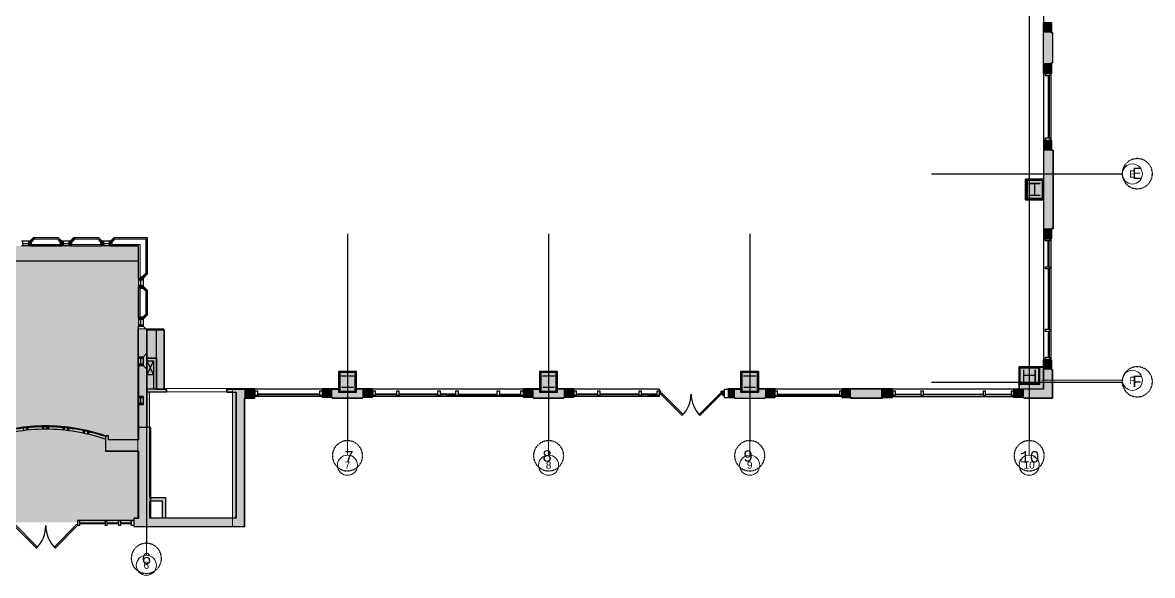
# Model space of a CAD drawing. Header units: inches. Extents: x 1209 to 3903, y 11893 to 13703.
# Drawn here: x 2555 to 3903, y 11893 to 12553 of the extents above; entities that cross this region are included whole.
import ezdxf

# ---------------------------------------------------------------- set-up
doc = ezdxf.new("R2010")
doc.units = ezdxf.units.IN
doc.header["$MEASUREMENT"] = 0
for name, pattern in [('L1$0$Plaza America BA02$0$CENTER2', [1.125, 0.75, -0.125, 0.125, -0.125]), ('L1$0$Plaza America BA02$0$DASHDOT', [1, 0.5, -0.25, 0, -0.25]), ('L1$0$SAG 02ATL Ste230PHII$0$CENTER2', [1.125, 0.75, -0.125, 0.125, -0.125])]:
    doc.linetypes.add(name, pattern=pattern)
for name, color, linetype in [('L1$0$A-Cols-Extr', 8, 'Continuous'), ('L1$0$A-Glaz', 8, 'Continuous'), ('L1$0$A-Wall-Extr', 8, 'Continuous'), ('L1$0$Plaza America BA02$0$14', 8, 'L1$0$Plaza America BA02$0$DASHDOT'), ('L1$0$Plaza America BA02$0$A-Column grid', 8, 'L1$0$Plaza America BA02$0$CENTER2'), ('L1$0$SAG 02ATL Ste230PHII$0$A-Column grid', 8, 'L1$0$SAG 02ATL Ste230PHII$0$CENTER2')]:
    doc.layers.add(name, color=color, linetype=linetype)
for name, color, linetype, lineweight in [('X2$0$A-DETL-GENF', 247, 'Continuous', 9), ('X2$0$A-DETL-MEDM', 8, 'Continuous', 13), ('X2$0$A-GENM', 8, 'Continuous', 13), ('X2$0$A-WALL', 8, 'Continuous', 13), ('X2$0$A-WALL-PATT', 8, 'Continuous', 13), ('X2$0$I-WALL', 8, 'Continuous', 13), ('X2$0$S-COLS', 8, 'Continuous', 13), ('X2$0$S-GRID', 8, 'Continuous', 9), ('X2$0$S-GRID-IDEN', 8, 'Continuous', 9)]:
    doc.layers.add(name, color=color, linetype=linetype, lineweight=lineweight)
doc.styles.add('L1$0$Plaza America BA02$0$MONOTXT', font='MONOTXT', dxfattribs={"height": 0.2})
doc.styles.add('X2$0$Swis721 Lt BT', font='swissl.ttf', dxfattribs={"height": 8.514638})

# ---------------------------------------------------------------- blocks, each defined once
blk = doc.blocks.new('X2$0$Concrete-Rectangular-Column - 19 X 24-5195709-FIRST FLOOR DEMOLITION')
at = {"layer": 'X2$0$S-COLS'}
blk.add_hatch(color=256, dxfattribs=at).paths.add_polyline_path([(9.5, -12), (9.5, 12), (-9.5, 12), (-9.5, -12)], flags=0)
for p, q in [((9.5, 12), (-9.5, 12)), ((-9.5, 12), (-9.5, -12)), ((9.5, -12), (9.5, 12)), ((-9.5, -12), (9.5, -12))]:
    blk.add_line(p, q, dxfattribs=at)
blk = doc.blocks.new('X2$0$Opening-Door - 72 x 96-5124941-FIRST FLOOR DEMOLITION')
at = {"layer": 'X2$0$A-DETL-GENF'}
for p, q in [((35.7, 2), (-36.3, 2)), ((-36.3, -2), (35.7, -2))]:
    blk.add_line(p, q, dxfattribs=at)
at = {"layer": 'X2$0$A-DETL-MEDM'}
for p, q in [((-36.3, 2), (-36.3, -2)), ((35.7, -2), (35.7, 2))]:
    blk.add_line(p, q, dxfattribs=at)
blk = doc.blocks.new('X2$0$Grid - Grid Head - Circle-50561-FIRST FLOOR DEMOLITION')
at = {"layer": 'X2$0$S-GRID-IDEN'}
blk.add_circle((0, 0), 0.125, dxfattribs=at)

msp = doc.modelspace()

# ---------------------------------------------------------------- hatches: boundary and pattern name
at = {"layer": 'X2$0$A-DETL-GENF'}
msp.add_hatch(color=256, dxfattribs=at).paths.add_polyline_path([(2687.3, 11956.4), (2687.3, 11961.4), (2692.1, 11961.4), (2692.1, 12187.2), (2692.8, 12187.2), (2692.8, 12286.2), (2471.8, 12286.2), (2471.8, 12023.9), (2467.6, 12023.9), (2467.6, 12022.3), (2461.6, 12022.3), (2461.6, 12023.9), (2453.8, 12023.9), (2453.8, 12166.4), (2360.8, 12166.4), (2360.8, 11961.4), (2461.6, 11961.4), (2461.6, 11982.3), (2467.6, 11982.3), (2467.6, 11961.4), (2478.1, 11961.4), (2478.1, 11956.4)], flags=0)
at = {"layer": 'X2$0$A-WALL-PATT'}
for points in [[(3782.6, 12540.7), (3782.9, 12540.7), (3782.9, 12552.7), (3772.9, 12552.7), (3772.9, 12540.7)], [(3782.9, 12504.8), (3783.9, 12504.8), (3783.9, 12540.7), (3772.9, 12540.7), (3772.9, 12504.8), (3782.6, 12504.8)], [(3782.6, 12492.7), (3782.9, 12492.7), (3782.9, 12504.8), (3772.9, 12504.8), (3772.9, 12492.7)], [(3782.8, 12400.2), (3782.8, 12412.2), (3772.8, 12412.2), (3772.8, 12400.2)], [(3772.8, 12307.2), (3784.8, 12307.2), (3784.8, 12400.2), (3772.8, 12400.2)], [(2565.2, 12290.8), (2570.6, 12296.2), (2567.8, 12296.2), (2565.2, 12293.7)], [(2598.9, 12294.2), (2596.9, 12296.2), (2570.6, 12296.2), (2568.6, 12294.2), (2596.9, 12294.2)], [(2613.4, 12290.8), (2618.8, 12296.2), (2616, 12296.2), (2613.4, 12293.7)], [(2616.8, 12294.2), (2647.1, 12294.2), (2645.1, 12296.2), (2618.8, 12296.2)], [(2664.8, 12294.2), (2701.8, 12294.2), (2701.8, 12296.2), (2664, 12296.2), (2662, 12294.2), (2664, 12294.2)], [(2701.8, 12253.8), (2703.8, 12255.8), (2703.8, 12296.2), (2701.8, 12296.2), (2701.8, 12255.8)], [(3772.8, 12295.2), (3782.8, 12295.2), (3782.8, 12307.2), (3772.8, 12307.2)], [(2565.2, 12286.2), (2565.2, 12293.7), (2563.2, 12291.7), (2563.2, 12286.2), (2564.7, 12286.2)], [(2599.4, 12286.2), (2599.4, 12288.2), (2565.2, 12288.2), (2565.2, 12286.2)], [(2599.4, 12290.8), (2599.4, 12293.7), (2598.9, 12294.2), (2596.1, 12294.2), (2596.9, 12293.4)], [(2601.4, 12286.2), (2601.4, 12291.7), (2599.4, 12293.7), (2599.4, 12286.2)], [(2611.4, 12286.2), (2613.4, 12286.2), (2613.4, 12293.7), (2611.4, 12291.7), (2611.4, 12290.8)], [(2630.3, 12286.2), (2647.6, 12286.2), (2647.6, 12288.2), (2613.4, 12288.2), (2613.4, 12286.2)], [(2647.6, 12290.8), (2647.6, 12293.7), (2647.1, 12294.2), (2644.3, 12294.2), (2645.1, 12293.4)], [(2647.6, 12286.2), (2649.6, 12286.2), (2649.6, 12291.7), (2647.6, 12293.7), (2647.6, 12288.2)], [(2659.6, 12289.1), (2664.8, 12294.2), (2662, 12294.2), (2659.6, 12291.9), (2659.6, 12291.1)], [(2661.4, 12288.2), (2661.6, 12288.2), (2661.6, 12291.1), (2659.6, 12289.1), (2659.6, 12288.2)], [(2692.8, 12286.2), (2694.8, 12286.2), (2694.8, 12288.2), (2659.6, 12288.2), (2659.6, 12286.2), (2664.8, 12286.2)], [(2694.8, 12247.5), (2694.8, 12286.2), (2692.8, 12286.2), (2692.8, 12247.5)], [(2697.5, 12249.5), (2700.4, 12249.5), (2703.8, 12253), (2703.8, 12255.8), (2701.8, 12253.8)], [(2697.5, 12247.5), (2698.4, 12247.5), (2700.4, 12249.5), (2694.8, 12249.5), (2694.8, 12247.5)], [(2698.6, 12235.4), (2696.6, 12237.4), (2692.8, 12237.4), (2692.8, 12235.4), (2696.6, 12235.4)], [(2694.8, 12201.8), (2694.8, 12235.4), (2692.8, 12235.4), (2692.8, 12201.8)], [(2701.8, 12232.2), (2701.8, 12235), (2699.4, 12237.4), (2696.6, 12237.4), (2701, 12233)], [(2701.8, 12202.2), (2703.8, 12204.2), (2703.8, 12233), (2701.8, 12235), (2701.8, 12204.2)], [(2692.8, 12199.8), (2696.6, 12199.8), (2698.6, 12201.8), (2692.8, 12201.8)], [(2698.6, 12199.8), (2699.4, 12199.8), (2701.8, 12202.2), (2701.8, 12205), (2696.6, 12199.8)], [(2692.1, 12116.2), (2723.1, 12116.2), (2723.1, 12187.2), (2692.1, 12187.2)], [(3782.6, 12138.4), (3782.6, 12150.4), (3772.6, 12150.4), (3772.6, 12138.4), (3772.8, 12138.4)], [(3768, 12115.4), (3772.6, 12115.4), (3772.6, 12141.2), (3768, 12141.2), (3768, 12122.3), (3767.6, 12122.3), (3767.6, 12115.4)], [(3782.8, 12115.4), (3783.6, 12115.4), (3783.6, 12138.4), (3772.6, 12138.4), (3772.6, 12115.4), (3772.8, 12115.4)], [(3749.6, 12115.4), (3767.6, 12115.4), (3767.6, 12122.3), (3744, 12122.3), (3744, 12115.4)], [(2692.1, 11961.4), (2706.1, 11961.4), (2706.1, 12116.2), (2692.1, 12116.2), (2692.1, 12023.9)], [(2805.1, 11951.4), (2819.1, 11951.4), (2819.1, 12116.2), (2805.1, 12116.2), (2805.1, 11961.4)], [(2819.1, 12104.2), (2831.8, 12104.2), (2831.8, 12116.2), (2819.1, 12116.2)], [(2924.3, 12105.2), (2924.3, 12116.2), (2912.2, 12116.2), (2912.2, 12105.2)], [(2924.3, 12104.2), (2960.2, 12104.2), (2960.2, 12116.2), (2952, 12116.2), (2952, 12112), (2933, 12112), (2933, 12116.2), (2924.3, 12116.2), (2924.3, 12105.2)], [(2960.2, 12105.2), (2972.3, 12105.2), (2972.3, 12116.2), (2960.2, 12116.2)], [(3154.4, 12105.2), (3164.3, 12105.2), (3164.3, 12116.2), (3152.2, 12116.2), (3152.2, 12105.2)], [(3172.8, 12104.2), (3200.2, 12104.2), (3200.2, 12116.2), (3191.8, 12116.2), (3191.8, 12112), (3172.8, 12112), (3172.8, 12116.2), (3164.3, 12116.2), (3164.3, 12104.2)], [(3200.2, 12105.2), (3212.3, 12105.2), (3212.3, 12116.2), (3200.2, 12116.2)], [(3404.6, 12105.2), (3404.6, 12116.2), (3396.6, 12116.2), (3396.6, 12105.2)], [(3404.6, 12104.2), (3440.4, 12104.2), (3440.4, 12116.2), (3432, 12116.2), (3432, 12112), (3413, 12112), (3413, 12116.2), (3404.6, 12116.2), (3404.6, 12105.2)], [(3440.4, 12105.2), (3452.6, 12105.2), (3452.6, 12116.2), (3440.4, 12116.2)], [(3543.1, 12105.2), (3543.1, 12116.2), (3532.6, 12116.2), (3532.6, 12105.2)], [(3543.1, 12104.2), (3578.9, 12104.2), (3578.9, 12116.2), (3543.1, 12116.2), (3543.1, 12105.2)], [(3592.6, 12105.2), (3592.6, 12116.2), (3578.9, 12116.2), (3578.9, 12105.2)], [(3744, 12105.4), (3749.6, 12105.4), (3749.6, 12115.4), (3737.6, 12115.4), (3737.6, 12105.4)], [(3772.8, 12104.4), (3783.6, 12104.4), (3783.6, 12115.4), (3749.6, 12115.4), (3749.6, 12104.4), (3768, 12104.4)], [(2706.1, 11981.4), (2725.6, 11981.4), (2725.6, 11985.4), (2706.1, 11985.4)], [(2725.6, 11961.4), (2725.6, 11981.4), (2721.6, 11981.4), (2721.6, 11961.4)], [(2706.1, 11951.4), (2805.1, 11951.4), (2805.1, 11961.4), (2687.3, 11961.4), (2687.3, 11951.4), (2692.1, 11951.4)]]:
    msp.add_hatch(color=256, dxfattribs=at).paths.add_polyline_path(points, flags=0)
h = msp.add_hatch(color=256, dxfattribs=at)
h.paths.add_polyline_path([(2805.1, 12112.2), (2805.1, 12116.2), (2797.8, 12116.2), (2797.8, 12112.2)], flags=0)
h.paths.add_polyline_path([(2723.1, 12112.2), (2725.8, 12112.2), (2725.8, 12116.2), (2706.1, 12116.2), (2706.1, 12112.2)], flags=0)
at = {"layer": 'X2$0$S-COLS'}
msp.add_hatch(color=256, dxfattribs=at).paths.add_polyline_path([(3772.8, 12341.4), (3772.8, 12365.4), (3753.8, 12365.4), (3753.8, 12341.4)], flags=0)

# ---------------------------------------------------------------- linework, layer by layer
at = {"layer": 'L1$0$A-Cols-Extr'}
for points in [[(3751.4, 12341.4), (3751.4, 12365.9), (3772.8, 12365.9), (3772.8, 12341.4)], [(3752.9, 12342.8), (3752.9, 12364.8), (3771.4, 12364.8), (3771.4, 12342.8)], [(3755.1, 12360.8), (3755.1, 12360.7), (3769.1, 12360.7), (3769.1, 12360.8)], [(2953, 12111.7), (2953, 12136.2), (2931.5, 12136.2), (2931.5, 12111.7)], [(2951.5, 12113.1), (2951.5, 12135.1), (2933, 12135.1), (2933, 12113.1)], [(3193, 12111.7), (3193, 12136.2), (3171.5, 12136.2), (3171.5, 12111.7)], [(3191.5, 12113.1), (3191.5, 12135.1), (3173, 12135.1), (3173, 12113.1)], [(3433, 12111.7), (3433, 12136.2), (3411.5, 12136.2), (3411.5, 12111.7)], [(3431.5, 12113.1), (3431.5, 12135.1), (3413, 12135.1), (3413, 12113.1)], [(3743.8, 12142.3), (3768.3, 12142.3), (3768.3, 12120.8), (3743.8, 12120.8)], [(3745.1, 12140.8), (3767.1, 12140.8), (3767.1, 12122.3), (3745.1, 12122.3)], [(3763.1, 12138.5), (3763, 12138.5), (3763, 12124.5), (3763.1, 12124.5)], [(2949.3, 12131.1), (2949.3, 12131), (2935.3, 12131), (2935.3, 12131.1)], [(3189.3, 12131.1), (3189.3, 12131), (3175.3, 12131), (3175.3, 12131.1)], [(3429.3, 12131.1), (3429.3, 12131), (3415.3, 12131), (3415.3, 12131.1)]]:
    msp.add_lwpolyline(points, close=True, dxfattribs=at)
for points in [[(3762.1, 12360.7), (3762.1, 12346.7)], [(3755.1, 12346.8), (3769.1, 12346.8)], [(3749.1, 12138.5), (3749.1, 12124.5)], [(2942.3, 12131), (2942.3, 12117)], [(3182.3, 12131), (3182.3, 12117)], [(3422.3, 12131), (3422.3, 12117)], [(3763, 12131.5), (3749, 12131.5)], [(2949.3, 12117.1), (2935.3, 12117.1)], [(3189.3, 12117.1), (3175.3, 12117.1)], [(3429.3, 12117.1), (3415.3, 12117.1)]]:
    msp.add_lwpolyline(points, dxfattribs=at)
at = {"layer": 'L1$0$A-Glaz'}
for p, q in [((3772.8, 12633.2), (3772.8, 12552.7)), ((3782.6, 12552.7), (3772.8, 12552.7)), ((3782.6, 12492.7), (3772.8, 12492.7)), ((3772.8, 12492.7), (3772.8, 12412.2)), ((3774.8, 12492.2), (3780.3, 12492.2)), ((3774.8, 12492.2), (3774.8, 12489.7)), ((3774.8, 12489.7), (3780.3, 12489.7)), ((3778.6, 12489.7), (3778.6, 12415.2)), ((3779.6, 12489.7), (3779.6, 12415.2)), ((3780.3, 12492.2), (3780.3, 12489.7)), ((3781.6, 12492.7), (3781.6, 12412.2)), ((3772.8, 12412.2), (3782.6, 12412.2)), ((3774.8, 12415.2), (3774.8, 12412.7)), ((3774.8, 12415.2), (3780.3, 12415.2)), ((3774.8, 12412.7), (3780.3, 12412.7)), ((3780.3, 12415.2), (3780.3, 12412.7)), ((2563.2, 12291.9), (2553.2, 12291.9)), ((2563.2, 12286.4), (2553.2, 12286.4)), ((2554.7, 12291.9), (2554.7, 12286.4)), ((2554.7, 12289.2), (2561.7, 12289.2)), ((2561.7, 12291.9), (2561.7, 12286.4)), ((2563.2, 12291.9), (2563.2, 12286.4)), ((2563.2, 12291.9), (2563.2, 12291.9)), ((2611.4, 12291.9), (2601.4, 12291.9)), ((2601.4, 12291.9), (2601.4, 12286.4)), ((2611.4, 12286.4), (2601.4, 12286.4)), ((2602.9, 12291.9), (2602.9, 12286.4)), ((2602.9, 12289.2), (2609.9, 12289.2)), ((2609.9, 12291.9), (2609.9, 12286.4)), ((2611.4, 12291.9), (2611.4, 12286.4)), ((2659.6, 12291.9), (2649.6, 12291.9)), ((2649.6, 12291.9), (2649.6, 12286.4)), ((2659.6, 12286.4), (2649.6, 12286.4)), ((2651.1, 12291.9), (2651.1, 12286.4)), ((2651.1, 12289.2), (2658.1, 12289.2)), ((2658.1, 12291.9), (2658.1, 12286.4)), ((2659.6, 12291.9), (2659.6, 12286.4)), ((2659.6, 12291.9), (2659.6, 12291.9)), ((3772.8, 12295.2), (3772.8, 12150.4)), ((3782.6, 12295.2), (3772.8, 12295.2)), ((3774.8, 12294.7), (3774.8, 12292.2)), ((3774.8, 12294.7), (3780.3, 12294.7)), ((3780.3, 12292.2), (3774.8, 12292.2)), ((3778.6, 12261.3), (3778.6, 12292.2)), ((3779.6, 12261.3), (3779.6, 12292.2)), ((3780.3, 12294.7), (3780.3, 12292.2)), ((3781.6, 12295.2), (3781.6, 12150.4)), ((3774.8, 12261.3), (3780.3, 12261.3)), ((3774.8, 12261.3), (3774.8, 12258.8)), ((3780.3, 12258.8), (3774.8, 12258.8)), ((3778.6, 12258.8), (3778.6, 12186.8)), ((3779.6, 12258.8), (3779.6, 12186.8)), ((3780.3, 12261.3), (3780.3, 12258.8)), ((2692.9, 12247.5), (2698.3, 12247.5)), ((2692.9, 12247.5), (2692.9, 12237.5)), ((2692.9, 12246), (2698.3, 12246)), ((2695.6, 12239), (2695.6, 12246)), ((2698.4, 12247.5), (2698.4, 12237.5)), ((2692.8, 12237.5), (2698.4, 12237.5)), ((2692.9, 12239), (2698.3, 12239)), ((2692.8, 12190.5), (2698.4, 12190.5)), ((2692.9, 12200.5), (2692.9, 12190.5)), ((2692.9, 12200.5), (2698.3, 12200.5)), ((2692.9, 12199), (2698.3, 12199)), ((2692.9, 12192), (2698.3, 12192)), ((2695.6, 12192), (2695.6, 12199)), ((2698.4, 12200.5), (2698.4, 12190.5)), ((3774.8, 12186.8), (3774.8, 12184.3)), ((3774.8, 12186.8), (3780.3, 12186.8)), ((3780.3, 12184.3), (3774.8, 12184.3)), ((3778.6, 12184.3), (3778.6, 12153.4)), ((3779.6, 12184.3), (3779.6, 12153.4)), ((3780.3, 12186.8), (3780.3, 12184.3)), ((2698.3, 12153.6), (2692.9, 12153.6)), ((2698.3, 12152.1), (2692.9, 12152.1)), ((2695.6, 12145.1), (2695.6, 12152.1)), ((2698.3, 12153.6), (2698.3, 12143.6)), ((3782.6, 12150.4), (3772.8, 12150.4)), ((3774.8, 12153.4), (3774.8, 12150.9)), ((3774.8, 12153.4), (3780.3, 12153.4)), ((3780.3, 12150.9), (3774.8, 12150.9)), ((3780.3, 12153.4), (3780.3, 12150.9)), ((2698.4, 12143.6), (2692.8, 12143.6)), ((2698.3, 12145.1), (2692.9, 12145.1)), ((2831.8, 12104.4), (2831.8, 12115.2)), ((2912.3, 12115.2), (2831.8, 12115.2)), ((2832.3, 12107.7), (2832.3, 12113.2)), ((2832.3, 12113.2), (2834.8, 12113.2)), ((2834.8, 12107.7), (2832.3, 12107.7)), ((2834.8, 12113.2), (2834.8, 12107.7)), ((2909.3, 12109.4), (2834.8, 12109.4)), ((2909.3, 12108.4), (2834.8, 12108.4)), ((2909.3, 12113.2), (2911.8, 12113.2)), ((2909.3, 12107.7), (2909.3, 12113.2)), ((2911.8, 12107.7), (2909.3, 12107.7)), ((2912.3, 12105.4), (2912.3, 12115.2)), ((2972.3, 12105.4), (2972.3, 12115.2)), ((3152.3, 12115.2), (2972.3, 12115.2)), ((2972.8, 12107.7), (2972.8, 12113.2)), ((2972.8, 12113.2), (2975.3, 12113.2)), ((2975.3, 12107.7), (2972.8, 12107.7)), ((2975.3, 12113.2), (2975.3, 12107.7)), ((3001.1, 12109.5), (2975.3, 12109.5)), ((3001.1, 12108.4), (2975.3, 12108.4)), ((3001.1, 12113.2), (3003.6, 12113.2)), ((3001.1, 12107.7), (3001.1, 12113.2)), ((3003.6, 12107.7), (3001.1, 12107.7)), ((3003.6, 12113.2), (3003.6, 12107.7)), ((3050.3, 12109.5), (3003.6, 12109.5)), ((3050.3, 12108.4), (3003.6, 12108.4)), ((3050.3, 12107.7), (3050.3, 12113.2)), ((3050.3, 12113.2), (3052.8, 12113.2)), ((3050.3, 12109.7), (3050.3, 12109.7)), ((3052.8, 12107.7), (3050.3, 12107.7)), ((3052.8, 12113.2), (3052.8, 12107.7)), ((3052.8, 12109.7), (3052.8, 12109.7)), ((3071.7, 12109.4), (3052.8, 12109.4)), ((3061.1, 12108.4), (3052.8, 12108.4)), ((3061.1, 12107.7), (3061.1, 12108.4)), ((3061.1, 12107.7), (3063.6, 12107.7)), ((3063.6, 12107.7), (3063.6, 12108.4)), ((3063.6, 12108.4), (3071.7, 12108.4)), ((3071.7, 12113.2), (3074.3, 12113.2)), ((3071.7, 12107.7), (3071.7, 12113.2)), ((3074.2, 12107.7), (3071.7, 12107.7)), ((3074.2, 12113.2), (3074.2, 12107.7)), ((3074.2, 12109.4), (3121.1, 12109.4)), ((3074.2, 12108.4), (3121.1, 12108.4)), ((3121.1, 12107.7), (3121.1, 12113.2)), ((3121.1, 12113.2), (3123.6, 12113.2)), ((3123.6, 12107.7), (3121.1, 12107.7)), ((3123.6, 12113.2), (3123.6, 12107.7)), ((3123.6, 12109.4), (3149.3, 12109.4)), ((3123.6, 12108.4), (3149.3, 12108.4)), ((3149.3, 12113.2), (3151.8, 12113.2)), ((3149.3, 12107.7), (3149.3, 12113.2)), ((3151.8, 12107.7), (3149.3, 12107.7)), ((3151.8, 12113.2), (3151.8, 12107.7)), ((3152.3, 12105.4), (3152.3, 12115.2)), ((3314.4, 12115.2), (3212.3, 12115.2)), ((3212.3, 12105.4), (3212.3, 12115.2)), ((3212.8, 12113.2), (3215.3, 12113.2)), ((3212.8, 12107.7), (3212.8, 12113.2)), ((3215.3, 12107.7), (3212.8, 12107.7)), ((3215.3, 12113.2), (3215.3, 12107.7)), ((3241.1, 12109.5), (3215.3, 12109.5)), ((3241.1, 12108.4), (3215.3, 12108.4)), ((3241.1, 12107.7), (3241.1, 12113.2)), ((3241.1, 12113.2), (3243.6, 12113.2)), ((3243.6, 12107.7), (3241.1, 12107.7)), ((3243.6, 12113.2), (3243.6, 12107.7)), ((3290.3, 12109.5), (3243.6, 12109.5)), ((3290.3, 12108.4), (3243.6, 12108.4)), ((3290.3, 12113.2), (3292.8, 12113.2)), ((3290.3, 12107.7), (3290.3, 12113.2)), ((3290.3, 12109.7), (3290.3, 12109.7)), ((3292.8, 12107.7), (3290.3, 12107.7)), ((3292.8, 12113.2), (3292.8, 12107.7)), ((3292.8, 12109.7), (3292.8, 12109.7)), ((3311.7, 12109.4), (3292.8, 12109.4)), ((3301.1, 12108.4), (3292.8, 12108.4)), ((3301.1, 12107.7), (3301.1, 12108.4)), ((3301.1, 12107.7), (3303.6, 12107.7)), ((3303.6, 12108.4), (3311.7, 12108.4)), ((3303.6, 12107.7), (3303.6, 12108.4)), ((3311.7, 12107.7), (3311.7, 12113.2)), ((3311.7, 12113.2), (3314.2, 12113.2)), ((3314.2, 12107.7), (3311.7, 12107.7)), ((3311.8, 12109.7), (3311.8, 12109.7)), ((3314.2, 12113.2), (3314.2, 12107.7)), ((3316, 12109.7), (3314.2, 12109.7)), ((3314.4, 12115.2), (3314.4, 12106.4)), ((3314.4, 12112.9), (3314.4, 12112.5)), ((3316.4, 12112.9), (3314.4, 12112.9)), ((3314.4, 12112.5), (3316, 12112.5)), ((3314.4, 12109.4), (3314.4, 12109.7)), ((3314.4, 12109.4), (3316.4, 12109.4)), ((3316, 12112.5), (3316, 12109.7)), ((3316.4, 12109.4), (3316.4, 12112.9)), ((3316.4, 12109.4), (3317.4, 12110.4)), ((3316.4, 12109.4), (3341.8, 12083.9)), ((3342.9, 12085), (3317.4, 12110.4)), ((3361.9, 12085), (3387.3, 12110.4)), ((3388.4, 12109.4), (3362.9, 12083.9)), ((3387.3, 12110.4), (3388.4, 12109.4)), ((3388.4, 12112.9), (3390.4, 12112.9)), ((3388.4, 12109.4), (3388.4, 12112.9)), ((3388.4, 12109.4), (3390.4, 12109.4)), ((3388.8, 12112.5), (3390.4, 12112.5)), ((3388.8, 12112.5), (3388.8, 12109.7)), ((3388.8, 12109.7), (3390.4, 12109.7)), ((3390.4, 12113.2), (3392.3, 12113.2)), ((3390.4, 12113.2), (3390.4, 12107.7)), ((3390.4, 12107.7), (3392.3, 12107.7)), ((3392.3, 12105.4), (3392.3, 12115.2)), ((3452.3, 12105.4), (3452.3, 12115.2)), ((3592.8, 12115.2), (3452.3, 12115.2)), ((3452.8, 12107.7), (3452.8, 12113.2)), ((3452.8, 12113.2), (3455.3, 12113.2)), ((3452.8, 12107.7), (3455.3, 12107.7)), ((3455.3, 12107.7), (3455.3, 12113.2)), ((3455.3, 12109.4), (3529.8, 12109.4)), ((3455.3, 12108.4), (3529.8, 12108.4)), ((3529.8, 12107.7), (3529.8, 12113.2)), ((3529.8, 12113.2), (3532.3, 12113.2)), ((3529.8, 12107.7), (3532.3, 12107.7)), ((3532.3, 12107.7), (3532.3, 12113.2)), ((3532.8, 12105.4), (3532.8, 12115.2)), ((3571.3, 12115.2), (3571.3, 12115.2)), ((3592.8, 12105.4), (3592.8, 12115.2)), ((3737.6, 12115.2), (3592.8, 12115.2)), ((3593.3, 12107.7), (3593.3, 12113.2)), ((3593.3, 12113.2), (3595.8, 12113.2)), ((3595.8, 12107.7), (3593.3, 12107.7)), ((3595.8, 12113.2), (3595.8, 12107.7)), ((3595.8, 12109.4), (3626.7, 12109.4)), ((3626.7, 12108.4), (3595.8, 12108.4)), ((3626.2, 12113.2), (3629.7, 12113.2)), ((3626.7, 12107.7), (3626.7, 12113.2)), ((3629.2, 12107.7), (3626.7, 12107.7)), ((3629.2, 12113.2), (3629.2, 12107.7)), ((3629.2, 12109.4), (3701.2, 12109.4)), ((3701.2, 12108.4), (3629.2, 12108.4)), ((3701.2, 12107.7), (3701.2, 12113.2)), ((3701.2, 12113.2), (3703.7, 12113.2)), ((3701.2, 12107.7), (3703.7, 12107.7)), ((3703.7, 12107.7), (3703.7, 12113.2)), ((3703.7, 12109.4), (3734.6, 12109.4)), ((3734.6, 12108.4), (3703.7, 12108.4)), ((3734.6, 12113.2), (3737.1, 12113.2)), ((3734.6, 12107.7), (3734.6, 12113.2)), ((3734.6, 12107.7), (3737.1, 12107.7)), ((3737.1, 12107.7), (3737.1, 12113.2)), ((3737.6, 12105.4), (3737.6, 12115.2)), ((2698.4, 12096.6), (2692.8, 12096.6)), ((2698.3, 12106.6), (2692.9, 12106.6)), ((2698.3, 12105.1), (2692.9, 12105.1)), ((2698.3, 12098.1), (2692.9, 12098.1)), ((2695.6, 12098.1), (2695.6, 12105.1)), ((2698.4, 12106.6), (2698.4, 12096.6)), ((2912.3, 12106.4), (2831.8, 12106.4)), ((3152.3, 12106.4), (2972.3, 12106.4)), ((3314.4, 12106.4), (3212.3, 12106.4)), ((3532.8, 12106.4), (3452.3, 12106.4)), ((3532.8, 12105.4), (3544.8, 12105.4)), ((3544.8, 12105.4), (3544.8, 12104.4)), ((3580.8, 12104.4), (3544.8, 12104.4)), ((3580.8, 12105.4), (3592.8, 12105.4)), ((3580.8, 12104.4), (3580.8, 12105.4)), ((3592.8, 12106.4), (3737.6, 12106.4)), ((2556, 12065.8), (2555.6, 12068.8)), ((2559.9, 12066.3), (2559.6, 12069.3)), ((2561.4, 12066.4), (2561.2, 12069.4)), ((2578.6, 12067.4), (2578.6, 12070.4)), ((2580.1, 12067.4), (2580.1, 12070.4)), ((2584.1, 12067.4), (2584.1, 12070.4)), ((2585.6, 12067.4), (2585.6, 12070.4)), ((2602.8, 12066.4), (2603, 12069.4)), ((2604.2, 12066.3), (2604.5, 12069.3)), ((2608.2, 12065.8), (2608.6, 12068.8)), ((2609.7, 12065.7), (2610.1, 12068.6)), ((2626.7, 12062.8), (2627.3, 12065.8)), ((2628.1, 12062.5), (2628.8, 12065.5)), ((2632, 12061.7), (2632.7, 12064.6)), ((2633.5, 12061.3), (2634.2, 12064.2)), ((2687.3, 11961.4), (2687.3, 11951.4)), ((2571.2, 11925.5), (2544.3, 11952.4)), ((2572.4, 11926.8), (2545.6, 11953.7)), ((2592.2, 11926.8), (2619.1, 11953.7)), ((2593.5, 11925.5), (2620.3, 11952.4)), ((2620.3, 11952.4), (2619.1, 11953.7)), ((2620.3, 11958.4), (2620.3, 11952.4)), ((2622.8, 11958.4), (2620.3, 11958.4)), ((2622.8, 11952.4), (2620.3, 11952.4)), ((2653.1, 11958.4), (2622.8, 11958.4)), ((2622.8, 11952.4), (2622.8, 11958.4)), ((2653.1, 11955.4), (2622.8, 11955.4)), ((2653.1, 11954.4), (2622.8, 11954.4)), ((2653.1, 11956.8), (2653.1, 11958.4)), ((2653.1, 11958.4), (2653.1, 11952.4)), ((2655.6, 11958.4), (2653.1, 11958.4)), ((2655.6, 11952.4), (2653.1, 11952.4)), ((2655.6, 11952.4), (2655.6, 11958.4)), ((2669.2, 11958.4), (2655.6, 11958.4)), ((2669.2, 11955.4), (2655.6, 11955.4)), ((2669.2, 11954.4), (2655.6, 11954.4)), ((2671.7, 11958.4), (2669.2, 11958.4)), ((2669.2, 11958.4), (2669.2, 11952.4)), ((2669.2, 11956.8), (2669.2, 11958.4)), ((2671.7, 11952.4), (2669.2, 11952.4)), ((2684.3, 11958.4), (2671.7, 11958.4)), ((2671.7, 11952.4), (2671.7, 11958.4)), ((2684.3, 11955.4), (2671.7, 11955.4)), ((2684.3, 11954.4), (2671.7, 11954.4)), ((2684.3, 11956.8), (2684.3, 11958.4)), ((2684.3, 11958.4), (2684.3, 11952.4)), ((2687.3, 11958.4), (2684.3, 11958.4)), ((2687.3, 11952.4), (2684.3, 11952.4))]:
    msp.add_line(p, q, dxfattribs=at)
for centre, radius, start, end in [((3316.4, 12109.4), 36, 315, 0), ((3388.4, 12109.4), 36, 180, 225), ((2582.3, 11848.7), 222.7, 90, 108.6573), ((2582.3, 11848.7), 221.7, 90, 108.7447), ((2582.3, 11848.7), 218.7, 90, 109.0115), ((2582.3, 11848.7), 222.7, 71.3427, 90), ((2582.3, 11848.7), 221.7, 71.2553, 90), ((2582.3, 11848.7), 218.7, 70.9885, 90), ((2544.3, 11952.4), 38, 315, 0.0173), ((2620.3, 11952.4), 38, 179.9827, 225)]:
    msp.add_arc(centre, radius, start, end, dxfattribs=at)
at = {"layer": 'L1$0$A-Wall-Extr'}
for p, q in [((3772.8, 12492.7), (3772.8, 12552.7)), ((3782.6, 12540.7), (3782.6, 12552.7)), ((3783.6, 12540.7), (3782.6, 12540.7)), ((3783.6, 12540.7), (3783.6, 12504.7)), ((3783.6, 12504.7), (3782.6, 12504.7)), ((3782.6, 12492.7), (3782.6, 12504.7)), ((3772.8, 12412.2), (3772.8, 12295.2)), ((3782.6, 12412.2), (3782.6, 12400.2)), ((3782.6, 12400.2), (3782.6, 12400.2)), ((3784.6, 12400.2), (3782.6, 12400.2)), ((3784.6, 12400.2), (3784.6, 12307.2)), ((2563.2, 12291.9), (2567.7, 12296.4)), ((2567.7, 12296.4), (2596.9, 12296.4)), ((2596.9, 12296.4), (2601.4, 12291.9)), ((2611.4, 12291.9), (2615.9, 12296.4)), ((2615.9, 12296.4), (2645.1, 12296.4)), ((2645.1, 12296.4), (2649.6, 12291.9)), ((2659.6, 12291.9), (2664.1, 12296.4)), ((2664.1, 12296.4), (2702.8, 12296.4)), ((3784.6, 12307.2), (3782.6, 12307.2)), ((3782.6, 12295.2), (3782.6, 12307.2)), ((2601.4, 12286.4), (2563.2, 12286.4)), ((2611.4, 12286.4), (2649.6, 12286.4)), ((2659.6, 12286.4), (2692.8, 12286.4)), ((2471.8, 12268.4), (2692.8, 12268.4)), ((2702.8, 12252), (2698.3, 12247.5)), ((2692.8, 12237.5), (2692.8, 12200.5)), ((2702.9, 12233), (2698.4, 12237.5)), ((2702.9, 12205), (2702.9, 12233)), ((2692.8, 12210.9), (2692.8, 12210.9)), ((2698.4, 12200.5), (2702.9, 12205)), ((2692.8, 12054.7), (2692.8, 12190.5)), ((2702.9, 12186), (2698.4, 12190.5)), ((2702.9, 12158.1), (2702.9, 12186)), ((2702.9, 12186), (2723.4, 12186)), ((2723.4, 12115.2), (2723.4, 12186)), ((2698.4, 12153.6), (2702.9, 12158.1)), ((2702.9, 12158.1), (2702.8, 12139.1)), ((2702.8, 12152.5), (2714.3, 12152.5)), ((2702.8, 12152.5), (2702.8, 12069.4)), ((2702.8, 12152.5), (2702.8, 12152.5)), ((2702.8, 12149), (2710.8, 12132.5)), ((2702.8, 12149), (2710.8, 12149)), ((2710.8, 12149), (2702.9, 12132.6)), ((2710.8, 12149), (2710.8, 12115.2)), ((2714.3, 12152.5), (2714.3, 12115.2)), ((3772.8, 12150.4), (3772.8, 12115.2)), ((3782.6, 12138.4), (3782.6, 12150.4)), ((2702.9, 12139.1), (2698.4, 12143.6)), ((3743.8, 12142.3), (3772.8, 12142.3)), ((3743.8, 12142.3), (3743.8, 12115.2)), ((3783.6, 12138.4), (3782.6, 12138.4)), ((3783.6, 12104.4), (3783.6, 12138.4)), ((2710.8, 12132.5), (2702.9, 12132.6)), ((2718.5, 12115.2), (2702.8, 12115.2)), ((2718.5, 12111.6), (2702.8, 12111.6)), ((2798.5, 12115.2), (2809.6, 12115.2)), ((2798.5, 12111.7), (2809.6, 12111.7)), ((2809.6, 12115.2), (2809.6, 12115.2)), ((2809.6, 12115.2), (2831.8, 12115.2)), ((2809.6, 11961.4), (2809.6, 12111.7)), ((2912.3, 12115.2), (2931.5, 12115.2)), ((2972.3, 12115.2), (2953, 12115.2)), ((3152.3, 12115.2), (3171.5, 12115.2)), ((3212.3, 12115.2), (3193, 12115.2)), ((3392.3, 12115.2), (3411.5, 12115.2)), ((3452.3, 12115.2), (3433, 12115.2)), ((3772.8, 12115.2), (3737.6, 12115.2)), ((2819.8, 12104.4), (2831.8, 12104.4)), ((2819.8, 11951.4), (2819.8, 12104.4)), ((2924.3, 12105.4), (2912.3, 12105.4)), ((2924.3, 12104.4), (2924.3, 12105.4)), ((2960.3, 12104.4), (2924.3, 12104.4)), ((2960.3, 12104.4), (2960.3, 12105.4)), ((2972.3, 12105.4), (2960.3, 12105.4)), ((2960.3, 12104.4), (2960.3, 12104.4)), ((3164.3, 12105.4), (3152.3, 12105.4)), ((3164.3, 12104.4), (3164.3, 12105.4)), ((3200.3, 12104.4), (3164.3, 12104.4)), ((3212.3, 12105.4), (3200.3, 12105.4)), ((3200.3, 12104.4), (3200.3, 12105.4)), ((3200.3, 12104.4), (3200.3, 12104.4)), ((3392.3, 12105.4), (3404.3, 12105.4)), ((3404.3, 12104.4), (3404.3, 12105.4)), ((3404.3, 12104.4), (3440.3, 12104.4)), ((3440.3, 12105.4), (3452.3, 12105.4)), ((3440.3, 12105.4), (3440.3, 12104.4)), ((3749.6, 12105.4), (3737.6, 12105.4)), ((3749.6, 12104.4), (3749.6, 12105.4)), ((3749.6, 12104.4), (3783.6, 12104.4)), ((3783.6, 12104.4), (3783.6, 12104.4)), ((2702.8, 12069.4), (2702.8, 12092.1)), ((2707.3, 12069.4), (2692.8, 12069.4)), ((2692.8, 12069.4), (2692.8, 12069.4)), ((2707.3, 12069.4), (2707.3, 11961.4)), ((2653.6, 12059.7), (2657.1, 12059.7)), ((2653.6, 12059.7), (2653.6, 12041.4)), ((2657.1, 12054.7), (2657.1, 12059.7)), ((2692.8, 12054.7), (2657.1, 12054.7)), ((2702.8, 12064.2), (2702.8, 12064.2)), ((2692.8, 12041.4), (2653.6, 12041.4)), ((2653.6, 12041.4), (2692.8, 12041.4)), ((2692.8, 11961.4), (2692.8, 12041.4)), ((2692.8, 12041.4), (2692.8, 11961.4)), ((2687.3, 11961.4), (2692.8, 11961.4)), ((2809.6, 11961.4), (2707.3, 11961.4)), ((2687.3, 11951.4), (2819.8, 11951.4)), ((2807.8, 11951.4), (2819.8, 11951.4))]:
    msp.add_line(p, q, dxfattribs=at)
at = {"layer": 'L1$0$A-Wall-Extr', "flags": 128}
for points in [[(3782.6, 12552.7), (3782.6, 12540.7), (3783.6, 12540.7), (3783.6, 12504.7), (3782.6, 12504.7), (3782.6, 12492.7), (3772.8, 12492.7), (3772.8, 12552.7)], [(3782.6, 12412.2), (3772.8, 12412.2), (3772.8, 12365.9), (3751.4, 12365.9), (3751.4, 12341.4), (3772.8, 12341.4), (3772.8, 12295.2), (3782.6, 12295.2), (3782.6, 12307.2), (3784.6, 12307.2), (3784.6, 12400.2), (3782.6, 12400.2)], [(2659.6, 12291.9), (2664.1, 12296.4), (2702.8, 12296.4), (2702.8, 12252), (2698.3, 12247.5), (2692.9, 12247.5), (2692.9, 12286.4), (2659.6, 12286.4)], [(2692.9, 12237.5), (2698.4, 12237.5), (2702.9, 12233), (2702.9, 12205), (2698.4, 12200.5), (2692.9, 12200.5)], [(2692.8, 12190.5), (2698.4, 12190.5), (2702.9, 12186), (2702.8, 12158.1), (2698.4, 12153.6), (2692.9, 12153.6)], [(3743.8, 12142.3), (3772.8, 12142.3), (3772.8, 12150.4), (3782.6, 12150.4), (3782.6, 12138.4), (3783.6, 12138.4), (3783.6, 12104.4), (3749.6, 12104.4), (3749.6, 12105.4), (3737.6, 12105.4), (3737.6, 12115.2), (3743.8, 12115.2)], [(3532.8, 12105.4), (3544.8, 12105.4), (3544.8, 12104.4), (3580.8, 12104.4), (3580.8, 12105.4), (3592.8, 12105.4), (3592.8, 12115.2), (3532.8, 12115.2)]]:
    msp.add_lwpolyline(points, close=True, dxfattribs=at)
at = {"layer": 'L1$0$A-Wall-Extr'}
for points in [[(2714.3, 12152.5), (2702.9, 12152.5), (2702.9, 12186)], [(2702.9, 12186), (2723.4, 12186)], [(2723.4, 12186), (2723.4, 12115.2), (2714.3, 12115.2), (2714.3, 12186)]]:
    msp.add_lwpolyline(points, dxfattribs=at)
at = {"layer": 'L1$0$A-Wall-Extr', "flags": 128}
for points in [[(2692.8, 12143.6), (2692.9, 12153.6)], [(2698.3, 12153.6), (2702.8, 12158.1), (2702.9, 12152.5), (2714.3, 12152.5)], [(2692.8, 12143.6), (2692.8, 12054.7), (2657.1, 12054.7), (2657.1, 12059.7), (2653.6, 12059.7), (2653.6, 12041.4), (2692.8, 12041.4), (2692.8, 11961.4), (2687.3, 11961.4), (2687.3, 11951.4), (2819.8, 11951.4), (2819.8, 12104.4), (2831.8, 12104.4), (2831.8, 12115.2), (2798.5, 12115.2), (2798.5, 12111.7), (2809.6, 12111.7), (2809.6, 11961.4), (2707.3, 11961.4), (2707.3, 12069.4), (2692.8, 12069.4)], [(2692.8, 12143.6), (2698.3, 12143.6), (2702.9, 12139.1), (2702.8, 12069.4)], [(2714.3, 12115.2), (2726.5, 12115.1), (2726.5, 12111.6), (2702.8, 12111.6), (2702.8, 12139.1)], [(2725.6, 11961.4), (2725.6, 11985.4), (2707.3, 11985.4)], [(2721.6, 11961.4), (2721.6, 11981.4), (2707.3, 11981.4)]]:
    msp.add_lwpolyline(points, dxfattribs=at)
at = {"layer": 'L1$0$Plaza America BA02$0$A-Column grid'}
for p, q in [((3755.8, 13667), (3755.8, 12053.8)), ((2942.3, 12300.7), (2942.3, 12053.8)), ((3182.3, 12300.7), (3182.3, 12053.8)), ((3422.3, 12300.7), (3422.3, 12053.8)), ((2702.3, 12178.2), (2702.3, 11931.2))]:
    msp.add_line(p, q, dxfattribs=at)
at = {"layer": 'L1$0$SAG 02ATL Ste230PHII$0$A-Column grid'}
for p, q in [((3755.8, 13667), (3755.8, 12053.8)), ((2942.3, 12300.7), (2942.3, 12053.8)), ((3182.3, 12300.7), (3182.3, 12053.8)), ((2702.3, 12178.2), (2702.3, 11931.2))]:
    msp.add_line(p, q, dxfattribs=at)
at = {"layer": 'X2$0$A-WALL'}
for p, q in [((3772.9, 12552.7), (3772.9, 12492.7)), ((3782.9, 12552.7), (3772.9, 12552.7)), ((3782.9, 12540.7), (3782.9, 12552.7)), ((3783.9, 12540.7), (3782.9, 12540.7)), ((3783.9, 12504.8), (3783.9, 12540.7)), ((3782.9, 12504.8), (3783.9, 12504.8)), ((3782.9, 12492.7), (3782.9, 12504.8)), ((3772.9, 12492.7), (3782.9, 12492.7)), ((3782.8, 12412.2), (3772.8, 12412.2)), ((3772.8, 12412.2), (3772.8, 12295.2)), ((3782.8, 12400.2), (3782.8, 12412.2)), ((3784.8, 12400.2), (3782.8, 12400.2)), ((3784.8, 12307.2), (3784.8, 12400.2)), ((3782.8, 12295.2), (3782.8, 12307.2)), ((3782.8, 12307.2), (3784.8, 12307.2)), ((3772.8, 12295.2), (3782.8, 12295.2)), ((2692.1, 12187.2), (2692.1, 11961.4)), ((2723.1, 12187.2), (2692.1, 12187.2)), ((2723.1, 12116.2), (2723.1, 12187.2)), ((3772.6, 12150.4), (3772.6, 12115.4)), ((3782.6, 12150.4), (3772.6, 12150.4)), ((3782.6, 12138.4), (3782.6, 12150.4)), ((3783.6, 12138.4), (3782.6, 12138.4)), ((3783.6, 12104.4), (3783.6, 12138.4)), ((3744, 12122.3), (3744, 12115.4)), ((2706.1, 11985.4), (2706.1, 12112.2)), ((2706.1, 12112.2), (2725.8, 12112.2)), ((2725.8, 12116.2), (2723.1, 12116.2)), ((2831.8, 12116.2), (2797.8, 12116.2)), ((2797.8, 12112.2), (2805.1, 12112.2)), ((2805.1, 12116.2), (2805.1, 11951.4)), ((2831.8, 12104.2), (2831.8, 12116.2)), ((2933, 12116.2), (2912.2, 12116.2)), ((2912.2, 12116.2), (2912.2, 12105.2)), ((2972.3, 12116.2), (2952, 12116.2)), ((2972.3, 12105.2), (2972.3, 12116.2)), ((3172.8, 12116.2), (3152.2, 12116.2)), ((3152.2, 12116.2), (3152.2, 12105.2)), ((3212.3, 12116.2), (3191.8, 12116.2)), ((3212.3, 12105.2), (3212.3, 12116.2)), ((3413, 12116.2), (3396.6, 12116.2)), ((3396.6, 12116.2), (3396.6, 12105.2)), ((3452.6, 12116.2), (3432, 12116.2)), ((3452.6, 12105.2), (3452.6, 12116.2)), ((3592.6, 12116.2), (3532.6, 12116.2)), ((3532.6, 12116.2), (3532.6, 12105.2)), ((3592.6, 12105.2), (3592.6, 12116.2)), ((3772.6, 12115.4), (3737.6, 12115.4)), ((3737.6, 12115.4), (3737.6, 12105.4)), ((2819.1, 11951.4), (2819.1, 12104.2)), ((2819.1, 12104.2), (2831.8, 12104.2)), ((2912.2, 12105.2), (2924.3, 12105.2)), ((2924.3, 12105.2), (2924.3, 12104.2)), ((2924.3, 12104.2), (2960.2, 12104.2)), ((2960.2, 12104.2), (2960.2, 12105.2)), ((2960.2, 12105.2), (2972.3, 12105.2)), ((3152.2, 12105.2), (3164.3, 12105.2)), ((3164.3, 12105.2), (3164.3, 12104.2)), ((3164.3, 12104.2), (3200.2, 12104.2)), ((3200.2, 12104.2), (3200.2, 12105.2)), ((3200.2, 12105.2), (3212.3, 12105.2)), ((3396.6, 12105.2), (3404.6, 12105.2)), ((3404.6, 12105.2), (3404.6, 12104.2)), ((3404.6, 12104.2), (3440.4, 12104.2)), ((3440.4, 12104.2), (3440.4, 12105.2)), ((3440.4, 12105.2), (3452.6, 12105.2)), ((3532.6, 12105.2), (3543.1, 12105.2)), ((3543.1, 12105.2), (3543.1, 12104.2)), ((3543.1, 12104.2), (3578.9, 12104.2)), ((3578.9, 12104.2), (3578.9, 12105.2)), ((3578.9, 12105.2), (3592.6, 12105.2)), ((3737.6, 12105.4), (3749.6, 12105.4)), ((3749.6, 12105.4), (3749.6, 12104.4)), ((3749.6, 12104.4), (3783.6, 12104.4)), ((2725.6, 11985.4), (2706.1, 11985.4)), ((2706.1, 11961.4), (2706.1, 11981.4)), ((2706.1, 11981.4), (2721.6, 11981.4)), ((2721.6, 11981.4), (2721.6, 11961.4)), ((2725.6, 11961.4), (2725.6, 11985.4)), ((2692.1, 11961.4), (2687.3, 11961.4)), ((2687.3, 11961.4), (2687.3, 11951.4)), ((2721.6, 11961.4), (2706.1, 11961.4)), ((2805.1, 11961.4), (2725.6, 11961.4)), ((2687.3, 11951.4), (2819.1, 11951.4))]:
    msp.add_line(p, q, dxfattribs=at)
at = {"layer": 'X2$0$I-WALL'}
for p, q in [((2567.8, 12296.2), (2563.2, 12291.7)), ((2596.9, 12296.2), (2567.8, 12296.2)), ((2601.4, 12291.7), (2596.9, 12296.2)), ((2616, 12296.2), (2611.4, 12291.7)), ((2645.1, 12296.2), (2616, 12296.2)), ((2649.6, 12291.7), (2645.1, 12296.2)), ((2664, 12296.2), (2659.6, 12291.9)), ((2703.8, 12296.2), (2664, 12296.2)), ((2703.8, 12253), (2703.8, 12296.2)), ((2563.2, 12291.7), (2563.2, 12286.2)), ((2563.2, 12286.2), (2601.4, 12286.2)), ((2565.2, 12290.8), (2568.6, 12294.2)), ((2565.2, 12288.2), (2565.2, 12290.8)), ((2599.4, 12288.2), (2565.2, 12288.2)), ((2568.6, 12294.2), (2596.1, 12294.2)), ((2596.1, 12294.2), (2599.4, 12290.8)), ((2599.4, 12290.8), (2599.4, 12288.2)), ((2601.4, 12286.2), (2601.4, 12291.7)), ((2611.4, 12291.7), (2611.4, 12286.2)), ((2611.4, 12286.2), (2649.6, 12286.2)), ((2613.4, 12290.8), (2616.8, 12294.2)), ((2613.4, 12288.2), (2613.4, 12290.8)), ((2647.6, 12288.2), (2613.4, 12288.2)), ((2616.8, 12294.2), (2644.3, 12294.2)), ((2644.3, 12294.2), (2647.6, 12290.8)), ((2647.6, 12290.8), (2647.6, 12288.2)), ((2649.6, 12286.2), (2649.6, 12291.7)), ((2659.6, 12291.9), (2659.6, 12286.2)), ((2659.6, 12286.2), (2692.8, 12286.2)), ((2661.6, 12291.1), (2664.8, 12294.2)), ((2661.6, 12288.2), (2661.6, 12291.1)), ((2694.8, 12288.2), (2661.6, 12288.2)), ((2664.8, 12294.2), (2701.8, 12294.2)), ((2692.8, 12286.2), (2692.8, 12247.5)), ((2694.8, 12249.5), (2694.8, 12288.2)), ((2701.8, 12294.2), (2701.8, 12253.8)), ((2692.8, 12247.5), (2698.4, 12247.5)), ((2697.5, 12249.5), (2694.8, 12249.5)), ((2701.8, 12253.8), (2697.5, 12249.5)), ((2698.4, 12247.5), (2703.8, 12253)), ((2699.4, 12237.4), (2692.8, 12237.4)), ((2692.8, 12237.4), (2692.8, 12199.8)), ((2694.8, 12235.4), (2698.6, 12235.4)), ((2694.8, 12201.8), (2694.8, 12235.4)), ((2698.6, 12235.4), (2701.8, 12232.2)), ((2703.8, 12233), (2699.4, 12237.4)), ((2701.8, 12232.2), (2701.8, 12205)), ((2703.8, 12204.2), (2703.8, 12233)), ((2698.6, 12201.8), (2694.8, 12201.8)), ((2701.8, 12205), (2698.6, 12201.8)), ((2699.4, 12199.8), (2703.8, 12204.2)), ((2692.8, 12199.8), (2699.4, 12199.8)), ((3772.6, 12141.2), (3768, 12141.2))]:
    msp.add_line(p, q, dxfattribs=at)
at = {"layer": 'X2$0$S-COLS'}
for p, q in [((3772.8, 12365.4), (3753.8, 12365.4)), ((3753.8, 12365.4), (3753.8, 12341.4)), ((3772.8, 12341.4), (3772.8, 12365.4)), ((3753.8, 12341.4), (3772.8, 12341.4))]:
    msp.add_line(p, q, dxfattribs=at)

# ---------------------------------------------------------------- block references
at = {"layer": 'X2$0$A-GENM', "rotation": 180}
msp.add_blockref('X2$0$Opening-Door - 72 x 96-5124941-FIRST FLOOR DEMOLITION', (2761.5, 12114.2), dxfattribs=at)
at = {"layer": 'X2$0$S-COLS'}
for p in [(2942.5, 12124), (3182.3, 12124), (3422.5, 12124)]:
    msp.add_blockref('X2$0$Concrete-Rectangular-Column - 19 X 24-5195709-FIRST FLOOR DEMOLITION', p, dxfattribs=at)
at = {"layer": 'X2$0$S-COLS', "rotation": 270}
msp.add_blockref('X2$0$Concrete-Rectangular-Column - 19 X 24-5195709-FIRST FLOOR DEMOLITION', (3756, 12131.8), dxfattribs=at)

# ---------------------------------------------------------------- texts
at = {"layer": 'X2$0$S-GRID-IDEN', "char_height": 8.51, "attachment_point": 2, "line_spacing_factor": 1.00667, "style": 'X2$0$Swis721 Lt BT', "bg_fill": 3, "box_fill_scale": 1.25, "bg_fill_color": 0, "bg_fill_transparency": 0}
for s, insert, width in [('E', (3879, 12376.4), 8.64), ('F', (3879, 12130.1), 8.1), ('7', (2942.3, 12028.9), 7.56), ('8', (3182.3, 12028.9), 7.56), ('9', (3422.3, 12028.9), 7.56), ('10', (3755.8, 12028.9), 15.12), ('6', (2702.3, 11909.3), 7.56)]:
    msp.add_mtext(s, dxfattribs=dict(at, insert=insert, width=width))

# ---------------------------------------------------------------- next in the draw order: linework, layer by layer
at = {"layer": 'L1$0$Plaza America BA02$0$14'}
for centre in [(3884.8, 12372.5), (3884.8, 12124.1), (2942.3, 12035.8), (3182.3, 12035.8), (3422.3, 12035.8), (3755.8, 12035.8), (2702.3, 11913.3)]:
    msp.add_ellipse(centre, major_axis=(18, 0), ratio=0.99964, start_param=0, end_param=6.283175, dxfattribs=at)
at = {"layer": 'L1$0$Plaza America BA02$0$A-Column grid'}
msp.add_line((3639.1, 12372.2), (3866.9, 12372.2), dxfattribs=at)
at = {"layer": 'L1$0$SAG 02ATL Ste230PHII$0$A-Column grid'}
for p, q in [((3639.1, 12372.2), (3866.9, 12372.2)), ((3639.1, 12123.7), (3866.8, 12123.6))]:
    msp.add_line(p, q, dxfattribs=at)
at = {"layer": 'X2$0$S-GRID'}
for p, q in [((3866.9, 12372.2), (3770.9, 12372.2)), ((2942.3, 12132.5), (2942.3, 12036.5)), ((3182.3, 12132.5), (3182.3, 12036.5)), ((3422.3, 12132.5), (3422.3, 12036.5)), ((3755.8, 12132.5), (3755.8, 12036.5)), ((3866.9, 12125.9), (3770.9, 12125.9)), ((2702.3, 12013), (2702.3, 11917))]:
    msp.add_line(p, q, dxfattribs=at)

# ---------------------------------------------------------------- next in the draw order: block references
at = {"layer": 'X2$0$S-GRID-IDEN', "xscale": 95.99999999999994, "yscale": 95.99999999999994, "zscale": 95.99999999999994}
for p, rotation in [((3878.9, 12372.2), 90), ((3878.9, 12125.9), 90), ((2942.3, 12024.5), 180), ((3182.3, 12024.5), 180), ((3422.3, 12024.5), 180), ((3755.8, 12024.5), 180), ((2702.3, 11905), 180)]:
    msp.add_blockref('X2$0$Grid - Grid Head - Circle-50561-FIRST FLOOR DEMOLITION', p, dxfattribs=dict(at, rotation=rotation))

# ---------------------------------------------------------------- next in the draw order: texts
at = {"layer": 'L1$0$Plaza America BA02$0$14', "style": 'L1$0$Plaza America BA02$0$MONOTXT', "width": 1.000361}
for s, height, p in [('E', 13.5, (3878.8, 12366.2)), ('F', 13.5, (3878.8, 12117.8)), ('7', 13.5, (2938.3, 12027.9)), ('8', 13.5, (3174.7, 12028.8)), ('9', 13.5, (3414.5, 12028.8)), ('10', 13.49, (3744.7, 12027.8)), ('6', 13.5, (2696.6, 11906.3))]:
    msp.add_text(s, height=height, dxfattribs=at).set_placement(p)

doc.saveas('drawing.dxf')
